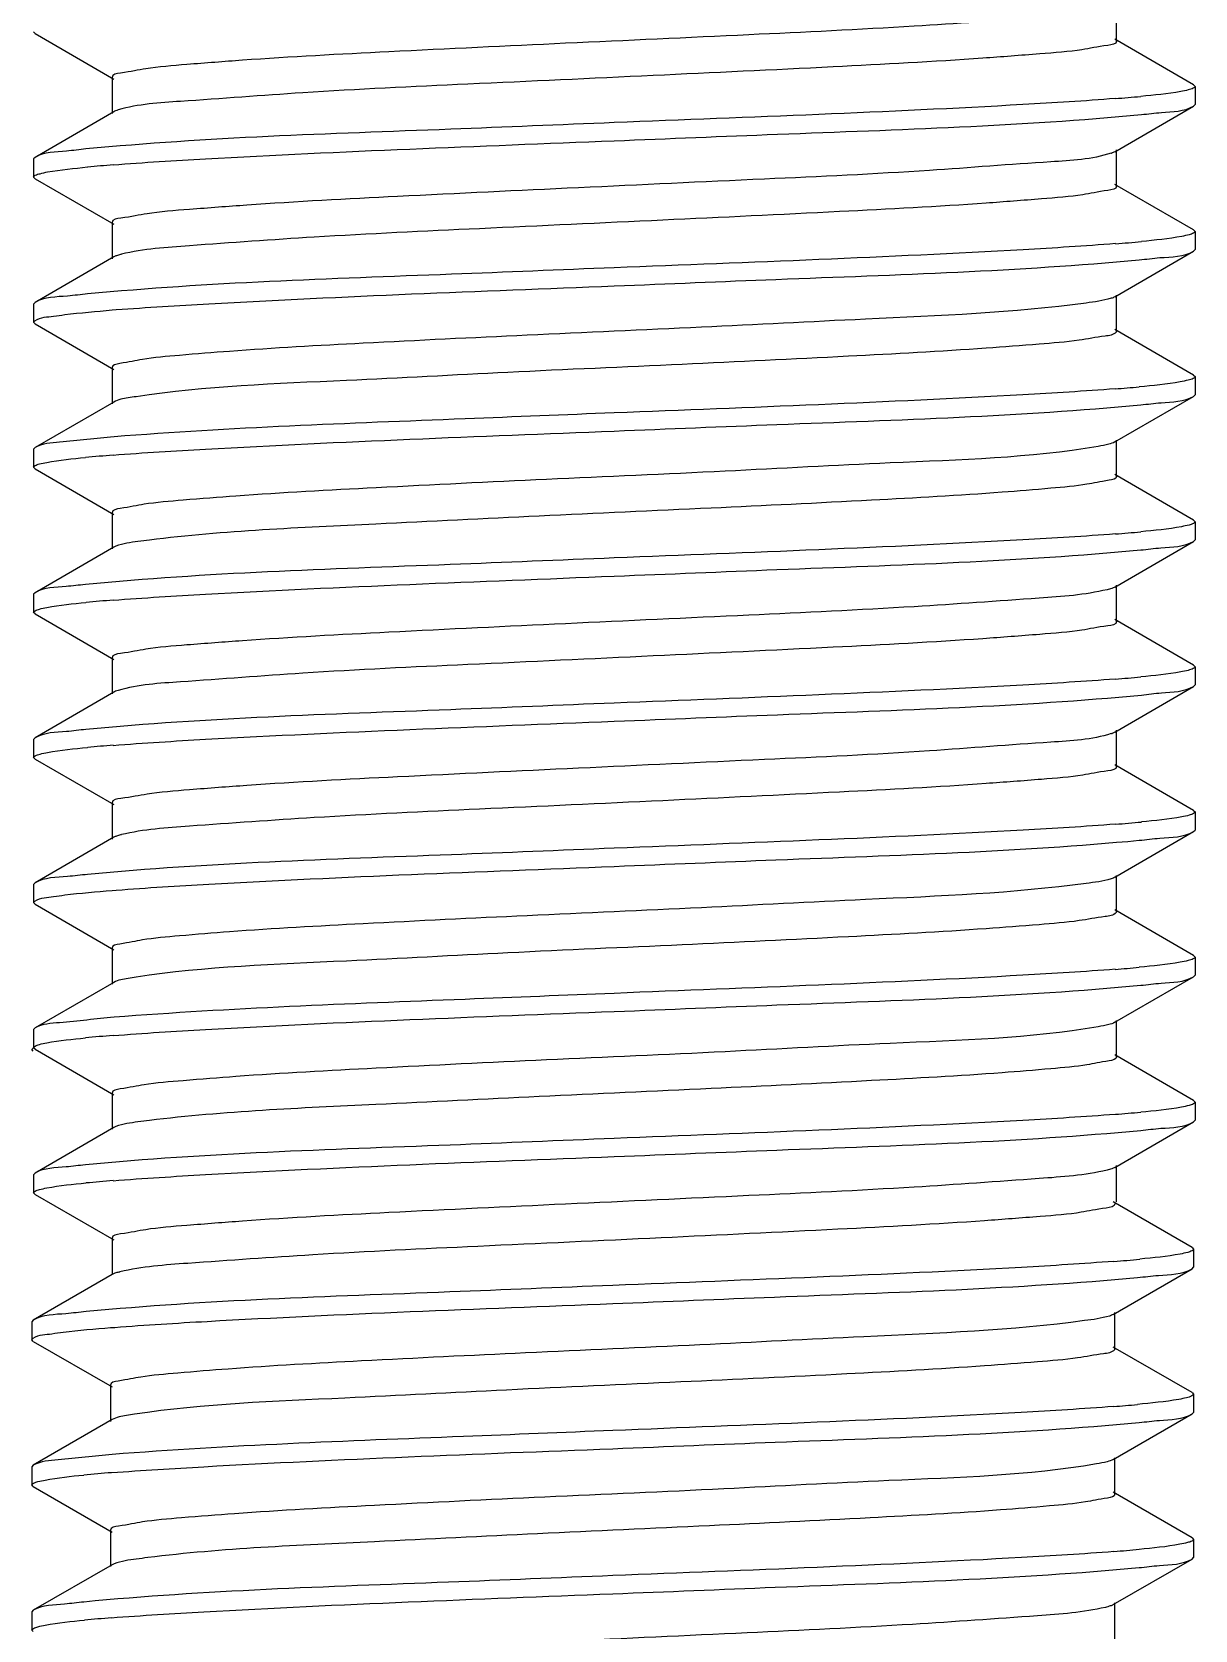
# Model space of a CAD drawing. Extents: x -1396510 to 1250330, y -1892470 to 1623980.
# Drawn here: x -1167210 to -1167133.7, y -61179.8 to -61075 of the extents above; entities that cross this region are included whole.
import ezdxf

# ---------------------------------------------------------------- set-up
doc = ezdxf.new("R2010")
doc.units = 0
doc.header["$LTSCALE"] = 1000
doc.header["$MEASUREMENT"] = 0

msp = doc.modelspace()

# ---------------------------------------------------------------- linework, layer by layer
at = {"linetype": 'Continuous'}
for p, q in [((-1167138.89, -61075.57), (-1167138.89, -61073.19)), ((-1167209.8, -61075.08), (-1167209.89, -61074.97)), ((-1167209.8, -61075.08), (-1167204.64, -61078.07)), ((-1167133.83, -61078.44), (-1167139, -61075.45)), ((-1167204.74, -61077.95), (-1167204.74, -61080.33)), ((-1167133.83, -61078.44), (-1167133.74, -61078.54)), ((-1167133.74, -61078.54), (-1167133.74, -61079.73)), ((-1167204.64, -61080.21), (-1167209.8, -61083.2)), ((-1167139, -61082.83), (-1167133.83, -61079.84)), ((-1167133.83, -61079.84), (-1167133.74, -61079.73)), ((-1167139, -61082.83), (-1167139.18, -61082.91)), ((-1167138.89, -61085.09), (-1167138.89, -61082.71)), ((-1167209.8, -61083.2), (-1167209.89, -61083.3)), ((-1167209.89, -61083.3), (-1167209.89, -61084.49)), ((-1167209.8, -61084.6), (-1167209.89, -61084.49)), ((-1167209.8, -61084.6), (-1167204.64, -61087.59)), ((-1167133.83, -61087.96), (-1167139, -61084.97)), ((-1167204.74, -61087.47), (-1167204.74, -61089.85)), ((-1167133.83, -61087.96), (-1167133.74, -61088.06)), ((-1167133.74, -61088.06), (-1167133.74, -61089.25)), ((-1167204.64, -61089.73), (-1167209.8, -61092.72)), ((-1167139, -61092.35), (-1167133.83, -61089.36)), ((-1167133.83, -61089.36), (-1167133.74, -61089.25)), ((-1167138.89, -61094.61), (-1167138.89, -61092.23)), ((-1167209.8, -61092.72), (-1167209.89, -61092.82)), ((-1167209.89, -61092.82), (-1167209.89, -61094.01)), ((-1167204.74, -61093.21), (-1167204.47, -61093.19)), ((-1167209.8, -61094.12), (-1167209.89, -61094.01)), ((-1167209.8, -61094.12), (-1167204.64, -61097.11)), ((-1167133.83, -61097.48), (-1167139, -61094.49)), ((-1167204.74, -61096.99), (-1167204.74, -61099.37)), ((-1167133.83, -61097.48), (-1167133.74, -61097.58)), ((-1167133.74, -61097.58), (-1167133.74, -61098.77)), ((-1167204.64, -61099.25), (-1167209.8, -61102.24)), ((-1167139, -61101.87), (-1167133.83, -61098.88)), ((-1167133.83, -61098.88), (-1167133.74, -61098.77)), ((-1167209.8, -61102.24), (-1167209.89, -61102.34)), ((-1167209.89, -61102.34), (-1167209.89, -61103.53)), ((-1167138.89, -61104.13), (-1167138.89, -61101.75)), ((-1167209.8, -61103.63), (-1167209.89, -61103.53)), ((-1167209.8, -61103.63), (-1167204.64, -61106.63)), ((-1167133.83, -61107), (-1167139, -61104.01)), ((-1167204.74, -61106.51), (-1167204.74, -61108.89)), ((-1167133.83, -61107), (-1167133.74, -61107.1)), ((-1167133.74, -61107.1), (-1167133.74, -61108.29)), ((-1167204.64, -61108.76), (-1167209.8, -61111.76)), ((-1167204.49, -61108.7), (-1167204.64, -61108.76)), ((-1167139, -61111.39), (-1167133.83, -61108.39)), ((-1167133.83, -61108.39), (-1167133.74, -61108.29)), ((-1167209.8, -61111.76), (-1167209.89, -61111.86)), ((-1167209.89, -61111.86), (-1167209.89, -61113.05)), ((-1167138.89, -61113.65), (-1167138.89, -61111.27)), ((-1167209.8, -61113.15), (-1167209.89, -61113.05)), ((-1167209.8, -61113.15), (-1167204.64, -61116.15)), ((-1167133.83, -61116.52), (-1167139, -61113.52)), ((-1167204.74, -61116.02), (-1167204.74, -61118.4)), ((-1167133.83, -61116.52), (-1167133.74, -61116.62)), ((-1167133.74, -61116.62), (-1167133.74, -61117.81)), ((-1167204.64, -61118.28), (-1167209.8, -61121.28)), ((-1167139, -61120.91), (-1167133.83, -61117.91)), ((-1167133.83, -61117.91), (-1167133.74, -61117.81)), ((-1167209.8, -61121.28), (-1167209.89, -61121.38)), ((-1167209.89, -61121.38), (-1167209.89, -61122.57)), ((-1167139, -61120.91), (-1167139.18, -61120.99)), ((-1167138.89, -61123.16), (-1167138.89, -61120.78)), ((-1167209.8, -61122.67), (-1167209.89, -61122.57)), ((-1167209.8, -61122.67), (-1167204.64, -61125.66)), ((-1167133.83, -61126.04), (-1167139, -61123.04)), ((-1167204.74, -61125.54), (-1167204.74, -61127.92)), ((-1167133.83, -61126.04), (-1167133.74, -61126.14)), ((-1167133.74, -61126.14), (-1167133.74, -61127.33)), ((-1167204.64, -61127.8), (-1167209.8, -61130.79)), ((-1167139, -61130.42), (-1167133.83, -61127.43)), ((-1167133.83, -61127.43), (-1167133.74, -61127.33)), ((-1167209.8, -61130.79), (-1167209.89, -61130.9)), ((-1167209.89, -61130.9), (-1167209.89, -61132.09)), ((-1167138.89, -61132.68), (-1167138.89, -61130.3)), ((-1167209.8, -61132.19), (-1167209.89, -61132.09)), ((-1167204.74, -61131.29), (-1167204.47, -61131.27)), ((-1167209.8, -61132.19), (-1167204.64, -61135.18)), ((-1167133.83, -61135.55), (-1167139, -61132.56)), ((-1167204.74, -61135.06), (-1167204.74, -61137.44)), ((-1167133.83, -61135.55), (-1167133.74, -61135.66)), ((-1167133.74, -61135.66), (-1167133.74, -61136.85)), ((-1167204.64, -61137.32), (-1167209.8, -61140.31)), ((-1167139, -61139.94), (-1167133.83, -61136.95)), ((-1167133.83, -61136.95), (-1167133.74, -61136.85)), ((-1167209.8, -61140.31), (-1167209.89, -61140.42)), ((-1167209.89, -61140.42), (-1167209.89, -61141.61)), ((-1167138.89, -61142.2), (-1167138.89, -61139.82)), ((-1167209.91, -61141.83), (-1167210, -61141.73)), ((-1167209.8, -61141.71), (-1167209.89, -61141.61)), ((-1167209.8, -61141.71), (-1167204.64, -61144.7)), ((-1167133.83, -61145.07), (-1167139, -61142.08)), ((-1167204.74, -61144.58), (-1167204.74, -61146.96)), ((-1167133.83, -61145.07), (-1167133.74, -61145.18)), ((-1167133.74, -61145.18), (-1167133.74, -61146.37)), ((-1167204.49, -61146.78), (-1167204.64, -61146.84)), ((-1167139, -61149.46), (-1167133.83, -61146.47)), ((-1167133.83, -61146.47), (-1167133.74, -61146.37)), ((-1167204.64, -61146.84), (-1167209.8, -61149.83)), ((-1167209.8, -61149.83), (-1167209.89, -61149.94)), ((-1167209.89, -61149.94), (-1167209.89, -61151.13)), ((-1167138.89, -61151.72), (-1167138.89, -61149.34)), ((-1167209.8, -61151.23), (-1167209.89, -61151.13)), ((-1167209.8, -61151.23), (-1167204.64, -61154.22)), ((-1167133.93, -61154.71), (-1167139.1, -61151.72)), ((-1167204.74, -61154.1), (-1167204.74, -61156.48)), ((-1167133.93, -61154.71), (-1167133.84, -61154.82)), ((-1167133.84, -61154.82), (-1167133.84, -61156.01)), ((-1167139.1, -61159.1), (-1167133.93, -61156.11)), ((-1167133.93, -61156.11), (-1167133.84, -61156.01)), ((-1167204.74, -61156.48), (-1167209.91, -61159.47)), ((-1167139, -61161.36), (-1167139, -61158.98)), ((-1167209.91, -61159.47), (-1167210, -61159.58)), ((-1167210, -61159.58), (-1167210, -61160.77)), ((-1167204.84, -61159.97), (-1167204.57, -61159.95)), ((-1167209.91, -61160.87), (-1167210, -61160.77)), ((-1167209.91, -61160.87), (-1167204.74, -61163.86)), ((-1167133.93, -61164.23), (-1167139.1, -61161.24)), ((-1167204.85, -61163.74), (-1167204.85, -61166.12)), ((-1167133.93, -61164.23), (-1167133.84, -61164.34)), ((-1167133.84, -61164.34), (-1167133.84, -61165.53)), ((-1167139.1, -61168.62), (-1167133.93, -61165.63)), ((-1167133.93, -61165.63), (-1167133.84, -61165.53)), ((-1167204.74, -61166), (-1167209.91, -61168.99)), ((-1167139, -61170.88), (-1167139, -61168.5)), ((-1167209.91, -61168.99), (-1167210, -61169.1)), ((-1167210, -61169.1), (-1167210, -61170.29)), ((-1167209.91, -61170.39), (-1167210, -61170.29)), ((-1167209.91, -61170.39), (-1167204.74, -61173.38)), ((-1167133.93, -61173.75), (-1167139.1, -61170.76)), ((-1167204.85, -61173.26), (-1167204.85, -61175.64)), ((-1167133.93, -61173.75), (-1167133.84, -61173.86)), ((-1167133.84, -61173.86), (-1167133.84, -61175.05)), ((-1167133.93, -61175.15), (-1167133.84, -61175.05)), ((-1167204.74, -61175.52), (-1167209.91, -61178.51)), ((-1167204.6, -61175.46), (-1167204.74, -61175.52)), ((-1167139.1, -61178.14), (-1167133.93, -61175.15)), ((-1167139, -61180.4), (-1167139, -61178.02)), ((-1167209.91, -61178.51), (-1167210, -61178.62)), ((-1167210, -61178.62), (-1167210, -61179.81)), ((-1167209.91, -61179.91), (-1167210, -61179.81))]:
    msp.add_line(p, q, dxfattribs=at)
for centre, radius, start, end in [((-1167147.37, -60971.44), 108.23, 274.4571, 275.3372), ((-1167196.3, -61191.1), 107.73, 94.4567, 95.35), ((-1167139.9, -61080.83), 2.2, 287.9093, 289.044), ((-1167147.25, -60982.39), 106.8, 274.4562, 275.3759), ((-1167202.94, -61094.53), 5.11, 103.4604, 104.3304), ((-1167147.57, -60988.13), 110.59, 274.4593, 275.2731), ((-1167196.58, -61206.86), 104.44, 94.4466, 95.4488), ((-1167147.35, -61000.25), 107.98, 274.4571, 275.3429), ((-1167196.51, -61217.14), 105.21, 94.4523, 95.4224), ((-1167147.37, -61009.52), 108.23, 274.4571, 275.3372), ((-1167139.9, -61118.91), 2.2, 287.9093, 289.044), ((-1167196.3, -61229.17), 107.73, 94.4567, 95.35), ((-1167147.25, -61020.47), 106.8, 274.4562, 275.3759), ((-1167202.94, -61132.6), 5.11, 103.4604, 104.3304), ((-1167147.57, -61026.21), 110.59, 274.4593, 275.2731), ((-1167196.58, -61244.93), 104.44, 94.4466, 95.4488), ((-1167147.35, -61038.32), 107.98, 274.4571, 275.3429), ((-1167196.51, -61255.22), 105.21, 94.4523, 95.4224), ((-1167147.36, -61049.15), 106.8, 274.4562, 275.3759), ((-1167203.04, -61161.28), 5.11, 103.4604, 104.3304), ((-1167147.67, -61054.89), 110.59, 274.4593, 275.2731), ((-1167196.68, -61273.61), 104.44, 94.4466, 95.4488), ((-1167147.45, -61067), 107.98, 274.4571, 275.3429), ((-1167196.62, -61283.9), 105.21, 94.4523, 95.4224)]:
    msp.add_arc(centre, radius, start, end, dxfattribs=at)
for points, knots in [([(-1167139.51, -61073.48), (-1167140.96, -61073.83), (-1167145.21, -61074.13), (-1167153.02, -61074.69), (-1167163.38, -61075.18), (-1167174.87, -61075.71), (-1167185.92, -61076.23), (-1167194.26, -61076.67), (-1167199.48, -61077.08), (-1167202.31, -61077.31), (-1167203.65, -61077.61), (-1167204.74, -61077.74), (-1167204.74, -61077.95)], [0, 0, 0, 0, 0.068576, 0.194029, 0.359725, 0.543506, 0.720761, 0.867753, 0.923531, 0.964877, 0.99049, 1, 1, 1, 1]), ([(-1167138.89, -61075.57), (-1167138.89, -61075.78), (-1167140.01, -61075.91), (-1167141.38, -61076.22), (-1167144.29, -61076.44), (-1167149.63, -61076.86), (-1167158.15, -61077.31), (-1167169.38, -61077.84), (-1167180.97, -61078.38), (-1167191.32, -61078.85), (-1167198.93, -61079.46), (-1167203.03, -61079.7), (-1167204.35, -61080.09)], [0, 0, 0, 0, 0.009703, 0.035887, 0.07813, 0.135078, 0.284815, 0.464601, 0.649729, 0.81476, 0.937049, 1, 1, 1, 1]), ([(-1167133.74, -61078.54), (-1167133.74, -61078.6), (-1167133.92, -61078.71), (-1167134.07, -61078.74), (-1167134.18, -61078.77)], [0, 0, 0, 0, 0.314295, 1, 1, 1, 1]), ([(-1167138.96, -61079.34), (-1167140.98, -61079.5), (-1167151.92, -61080.17), (-1167162.88, -61080.57), (-1167171.82, -61080.92)], [0, 0, 0, 0, 0.184553, 1, 1, 1, 1]), ([(-1167134.18, -61078.77), (-1167134.34, -61078.82), (-1167135.38, -61079.02), (-1167136.43, -61079.12), (-1167137.3, -61079.2)], [0, 0, 0, 0, 0.163341, 1, 1, 1, 1]), ([(-1167204.35, -61080.09), (-1167204.4, -61080.11), (-1167204.5, -61080.14), (-1167204.6, -61080.18), (-1167204.64, -61080.21)], [0, 0, 0, 0, 0.569522, 1, 1, 1, 1]), ([(-1167171.82, -61082.11), (-1167168.25, -61081.97), (-1167156.73, -61081.48), (-1167145.18, -61081.14), (-1167137.25, -61080.39)], [0, 0, 0, 0, 0.309073, 1, 1, 1, 1]), ([(-1167137.25, -61080.39), (-1167136.81, -61080.35), (-1167135.68, -61080.19), (-1167134.45, -61080.2), (-1167133.83, -61079.84)], [0, 0, 0, 0, 0.379133, 1, 1, 1, 1]), ([(-1167171.82, -61080.92), (-1167175.39, -61081.06), (-1167186.94, -61081.56), (-1167198.51, -61081.89), (-1167206.46, -61082.65)], [0, 0, 0, 0, 0.309586, 1, 1, 1, 1]), ([(-1167206.46, -61082.65), (-1167206.88, -61082.69), (-1167207.99, -61082.85), (-1167209.2, -61082.84), (-1167209.8, -61083.2)], [0, 0, 0, 0, 0.378727, 1, 1, 1, 1]), ([(-1167204.67, -61083.69), (-1167202.66, -61083.53), (-1167191.71, -61082.87), (-1167180.75, -61082.47), (-1167171.82, -61082.11)], [0, 0, 0, 0, 0.184541, 1, 1, 1, 1]), ([(-1167209.47, -61084.27), (-1167209.31, -61084.22), (-1167208.27, -61084.02), (-1167207.23, -61083.92), (-1167206.35, -61083.83)], [0, 0, 0, 0, 0.16229, 1, 1, 1, 1]), ([(-1167139.23, -61082.92), (-1167140.5, -61083.34), (-1167144.55, -61083.55), (-1167152.09, -61084.18), (-1167162.43, -61084.64), (-1167174.06, -61085.19), (-1167185.35, -61085.72), (-1167193.92, -61086.17), (-1167199.3, -61086.59), (-1167202.23, -61086.81), (-1167203.61, -61087.13), (-1167204.74, -61087.25), (-1167204.74, -61087.47)], [0, 0, 0, 0, 0.061098, 0.182334, 0.347135, 0.532706, 0.713328, 0.863975, 0.921317, 0.963856, 0.990226, 1, 1, 1, 1]), ([(-1167209.89, -61084.49), (-1167209.89, -61084.44), (-1167209.72, -61084.33), (-1167209.58, -61084.29), (-1167209.47, -61084.27)], [0, 0, 0, 0, 0.315177, 1, 1, 1, 1]), ([(-1167138.89, -61085.09), (-1167138.89, -61085.29), (-1167139.99, -61085.43), (-1167141.32, -61085.73), (-1167144.16, -61085.95), (-1167149.38, -61086.37), (-1167157.72, -61086.8), (-1167168.77, -61087.33), (-1167180.26, -61087.86), (-1167190.62, -61088.34), (-1167198.43, -61088.91), (-1167202.67, -61089.21), (-1167204.13, -61089.55)], [0, 0, 0, 0, 0.009517, 0.035128, 0.076492, 0.132277, 0.279305, 0.456588, 0.640385, 0.806077, 0.931494, 1, 1, 1, 1]), ([(-1167133.74, -61088.06), (-1167133.74, -61088.11), (-1167133.89, -61088.21), (-1167134.02, -61088.25), (-1167134.12, -61088.28)], [0, 0, 0, 0, 0.319254, 1, 1, 1, 1]), ([(-1167138.95, -61088.86), (-1167140.97, -61089.02), (-1167151.92, -61089.69), (-1167162.88, -61090.09), (-1167171.82, -61090.44)], [0, 0, 0, 0, 0.184509, 1, 1, 1, 1]), ([(-1167134.12, -61088.28), (-1167134.28, -61088.32), (-1167135.31, -61088.53), (-1167136.36, -61088.63), (-1167137.25, -61088.72)], [0, 0, 0, 0, 0.159053, 1, 1, 1, 1]), ([(-1167204.2, -61089.57), (-1167204.29, -61089.59), (-1167204.44, -61089.64), (-1167204.58, -61089.69), (-1167204.64, -61089.73)], [0, 0, 0, 0, 0.585672, 1, 1, 1, 1]), ([(-1167171.82, -61091.63), (-1167168.28, -61091.49), (-1167156.81, -61091), (-1167145.32, -61090.66), (-1167137.4, -61089.92)], [0, 0, 0, 0, 0.307895, 1, 1, 1, 1]), ([(-1167137.4, -61089.92), (-1167136.95, -61089.88), (-1167135.77, -61089.71), (-1167134.48, -61089.73), (-1167133.83, -61089.36)], [0, 0, 0, 0, 0.380051, 1, 1, 1, 1]), ([(-1167171.82, -61090.44), (-1167175.37, -61090.58), (-1167186.89, -61091.07), (-1167198.42, -61091.41), (-1167206.35, -61092.16)], [0, 0, 0, 0, 0.308784, 1, 1, 1, 1]), ([(-1167206.35, -61092.16), (-1167206.79, -61092.2), (-1167207.93, -61092.36), (-1167209.18, -61092.35), (-1167209.8, -61092.72)], [0, 0, 0, 0, 0.379378, 1, 1, 1, 1]), ([(-1167204.47, -61093.19), (-1167202.45, -61093.04), (-1167191.57, -61092.38), (-1167180.68, -61091.98), (-1167171.82, -61091.63)], [0, 0, 0, 0, 0.186017, 1, 1, 1, 1]), ([(-1167208.58, -61093.61), (-1167208.34, -61093.58), (-1167207.06, -61093.41), (-1167205.78, -61093.3), (-1167204.74, -61093.21)], [0, 0, 0, 0, 0.190958, 1, 1, 1, 1]), ([(-1167140.88, -61092.76), (-1167145.67, -61093.4), (-1167154.11, -61093.73), (-1167166.33, -61094.37), (-1167177.31, -61094.85), (-1167187.6, -61095.35), (-1167195.26, -61095.77), (-1167200, -61096.16), (-1167202.55, -61096.38), (-1167203.77, -61096.66), (-1167204.74, -61096.8), (-1167204.74, -61096.99)], [0, 0, 0, 0, 0.226556, 0.394464, 0.573122, 0.741029, 0.877994, 0.929534, 0.967621, 0.99116, 1, 1, 1, 1]), ([(-1167139, -61092.35), (-1167139.07, -61092.39), (-1167139.69, -61092.6), (-1167140.33, -61092.68), (-1167140.88, -61092.76)], [0, 0, 0, 0, 0.140461, 1, 1, 1, 1]), ([(-1167209.89, -61094.01), (-1167209.89, -61093.97), (-1167209.45, -61093.65), (-1167209, -61093.68), (-1167208.58, -61093.61)], [0, 0, 0, 0, 0.092798, 1, 1, 1, 1]), ([(-1167138.92, -61094.66), (-1167139.08, -61094.86), (-1167140.01, -61094.96), (-1167141.61, -61095.27), (-1167144.26, -61095.48), (-1167149.27, -61095.87), (-1167157.09, -61096.29), (-1167167.54, -61096.8), (-1167178.51, -61097.27), (-1167190.44, -61097.93), (-1167198.61, -61098.21), (-1167203.17, -61098.9)], [0, 0, 0, 0, 0.011937, 0.038615, 0.07957, 0.133598, 0.274096, 0.443272, 0.620779, 0.785256, 1, 1, 1, 1]), ([(-1167138.89, -61094.61), (-1167138.89, -61094.62), (-1167138.9, -61094.64), (-1167138.91, -61094.66), (-1167138.92, -61094.66)], [0, 0, 0, 0, 0.463467, 1, 1, 1, 1]), ([(-1167138.97, -61098.38), (-1167140.99, -61098.54), (-1167151.93, -61099.2), (-1167162.89, -61099.61), (-1167171.82, -61099.96)], [0, 0, 0, 0, 0.184619, 1, 1, 1, 1]), ([(-1167134.19, -61097.81), (-1167134.36, -61097.86), (-1167135.42, -61098.07), (-1167136.5, -61098.17), (-1167137.4, -61098.25)], [0, 0, 0, 0, 0.163149, 1, 1, 1, 1]), ([(-1167133.74, -61097.58), (-1167133.74, -61097.64), (-1167133.92, -61097.75), (-1167134.07, -61097.78), (-1167134.19, -61097.81)], [0, 0, 0, 0, 0.312916, 1, 1, 1, 1]), ([(-1167203.17, -61098.9), (-1167203.35, -61098.92), (-1167203.84, -61099.01), (-1167204.35, -61099.08), (-1167204.64, -61099.25)], [0, 0, 0, 0, 0.353551, 1, 1, 1, 1]), ([(-1167171.82, -61101.15), (-1167168.26, -61101.01), (-1167156.75, -61100.52), (-1167145.22, -61100.18), (-1167137.3, -61099.43)], [0, 0, 0, 0, 0.308711, 1, 1, 1, 1]), ([(-1167137.3, -61099.43), (-1167136.85, -61099.39), (-1167135.71, -61099.23), (-1167134.46, -61099.24), (-1167133.83, -61098.88)], [0, 0, 0, 0, 0.379419, 1, 1, 1, 1]), ([(-1167171.82, -61099.96), (-1167175.07, -61100.09), (-1167186.01, -61100.54), (-1167196.96, -61100.93), (-1167204.62, -61101.53)], [0, 0, 0, 0, 0.297814, 1, 1, 1, 1]), ([(-1167204.62, -61101.53), (-1167205.81, -61101.63), (-1167207.5, -61101.86), (-1167209.33, -61101.96), (-1167209.8, -61102.24)], [0, 0, 0, 0, 0.683777, 1, 1, 1, 1]), ([(-1167204.68, -61102.73), (-1167202.66, -61102.57), (-1167191.71, -61101.91), (-1167180.75, -61101.51), (-1167171.82, -61101.15)], [0, 0, 0, 0, 0.184504, 1, 1, 1, 1]), ([(-1167140.1, -61102.16), (-1167144.59, -61102.93), (-1167152.79, -61103.14), (-1167164.84, -61103.83), (-1167176.09, -61104.31), (-1167186.76, -61104.83), (-1167194.76, -61105.26), (-1167199.74, -61105.66), (-1167202.43, -61105.88), (-1167203.71, -61106.17), (-1167204.74, -61106.31), (-1167204.74, -61106.51)], [0, 0, 0, 0, 0.210773, 0.377666, 0.558838, 0.731273, 0.873076, 0.926648, 0.966309, 0.990838, 1, 1, 1, 1]), ([(-1167139, -61101.87), (-1167139.12, -61101.94), (-1167139.49, -61102.04), (-1167139.86, -61102.12), (-1167140.1, -61102.16)], [0, 0, 0, 0, 0.374139, 1, 1, 1, 1]), ([(-1167209.89, -61103.53), (-1167209.89, -61103.48), (-1167209.74, -61103.38), (-1167209.61, -61103.34), (-1167209.51, -61103.31)], [0, 0, 0, 0, 0.319044, 1, 1, 1, 1]), ([(-1167209.51, -61103.31), (-1167209.35, -61103.27), (-1167208.35, -61103.07), (-1167207.34, -61102.97), (-1167206.5, -61102.89)], [0, 0, 0, 0, 0.160861, 1, 1, 1, 1]), ([(-1167138.89, -61104.13), (-1167138.89, -61104.31), (-1167139.84, -61104.45), (-1167141.02, -61104.72), (-1167143.51, -61104.94), (-1167148.13, -61105.32), (-1167155.62, -61105.74), (-1167165.71, -61106.23), (-1167176.56, -61106.71), (-1167188.83, -61107.34), (-1167197.37, -61107.7), (-1167202.3, -61108.3)], [0, 0, 0, 0, 0.008683, 0.031763, 0.069103, 0.119686, 0.254361, 0.420111, 0.597552, 0.765912, 1, 1, 1, 1]), ([(-1167138.96, -61107.9), (-1167140.98, -61108.06), (-1167151.92, -61108.72), (-1167162.88, -61109.12), (-1167171.82, -61109.48)], [0, 0, 0, 0, 0.184538, 1, 1, 1, 1]), ([(-1167134.13, -61107.32), (-1167134.29, -61107.36), (-1167135.34, -61107.58), (-1167136.4, -61107.68), (-1167137.3, -61107.76)], [0, 0, 0, 0, 0.159502, 1, 1, 1, 1]), ([(-1167133.74, -61107.1), (-1167133.74, -61107.15), (-1167133.9, -61107.25), (-1167134.03, -61107.29), (-1167134.13, -61107.32)], [0, 0, 0, 0, 0.318137, 1, 1, 1, 1]), ([(-1167202.3, -61108.3), (-1167202.55, -61108.33), (-1167203.28, -61108.43), (-1167204.03, -61108.53), (-1167204.49, -61108.7)], [0, 0, 0, 0, 0.341642, 1, 1, 1, 1]), ([(-1167171.82, -61110.67), (-1167168.26, -61110.53), (-1167156.76, -61110.04), (-1167145.23, -61109.7), (-1167137.3, -61108.95)], [0, 0, 0, 0, 0.308641, 1, 1, 1, 1]), ([(-1167137.3, -61108.95), (-1167136.86, -61108.91), (-1167135.71, -61108.75), (-1167134.46, -61108.76), (-1167133.83, -61108.39)], [0, 0, 0, 0, 0.379512, 1, 1, 1, 1]), ([(-1167171.82, -61109.48), (-1167175.4, -61109.62), (-1167186.96, -61110.12), (-1167198.55, -61110.45), (-1167206.5, -61111.22)], [0, 0, 0, 0, 0.309919, 1, 1, 1, 1]), ([(-1167204.68, -61112.25), (-1167202.66, -61112.09), (-1167191.72, -61111.43), (-1167180.75, -61111.03), (-1167171.82, -61110.67)], [0, 0, 0, 0, 0.184493, 1, 1, 1, 1]), ([(-1167206.5, -61111.22), (-1167206.92, -61111.26), (-1167208.01, -61111.41), (-1167209.2, -61111.41), (-1167209.8, -61111.76)], [0, 0, 0, 0, 0.378482, 1, 1, 1, 1]), ([(-1167139.51, -61111.56), (-1167140.96, -61111.91), (-1167145.21, -61112.2), (-1167153.02, -61112.77), (-1167163.38, -61113.25), (-1167174.87, -61113.78), (-1167185.92, -61114.31), (-1167194.26, -61114.75), (-1167199.48, -61115.16), (-1167202.31, -61115.38), (-1167203.65, -61115.69), (-1167204.74, -61115.82), (-1167204.74, -61116.02)], [0, 0, 0, 0, 0.068576, 0.194029, 0.359725, 0.543506, 0.720761, 0.867753, 0.923531, 0.964877, 0.99049, 1, 1, 1, 1]), ([(-1167139, -61111.39), (-1167139.06, -61111.42), (-1167139.23, -61111.49), (-1167139.4, -61111.53), (-1167139.51, -61111.56)], [0, 0, 0, 0, 0.406881, 1, 1, 1, 1]), ([(-1167209.89, -61113.05), (-1167209.89, -61113), (-1167209.74, -61112.9), (-1167209.6, -61112.86), (-1167209.5, -61112.83)], [0, 0, 0, 0, 0.318595, 1, 1, 1, 1]), ([(-1167209.5, -61112.83), (-1167209.35, -61112.79), (-1167208.34, -61112.58), (-1167207.31, -61112.48), (-1167206.46, -61112.4)], [0, 0, 0, 0, 0.160696, 1, 1, 1, 1]), ([(-1167138.89, -61113.65), (-1167138.89, -61113.86), (-1167140.01, -61113.99), (-1167141.38, -61114.3), (-1167144.29, -61114.52), (-1167149.63, -61114.94), (-1167158.15, -61115.38), (-1167169.38, -61115.91), (-1167180.97, -61116.46), (-1167191.32, -61116.92), (-1167198.93, -61117.54), (-1167203.03, -61117.78), (-1167204.35, -61118.17)], [0, 0, 0, 0, 0.009703, 0.035887, 0.07813, 0.135078, 0.284815, 0.464601, 0.649729, 0.81476, 0.937049, 1, 1, 1, 1]), ([(-1167138.96, -61117.42), (-1167140.98, -61117.58), (-1167151.92, -61118.24), (-1167162.88, -61118.64), (-1167171.82, -61119)], [0, 0, 0, 0, 0.184553, 1, 1, 1, 1]), ([(-1167134.18, -61116.85), (-1167134.34, -61116.89), (-1167135.38, -61117.1), (-1167136.43, -61117.2), (-1167137.3, -61117.28)], [0, 0, 0, 0, 0.163341, 1, 1, 1, 1]), ([(-1167133.74, -61116.62), (-1167133.74, -61116.67), (-1167133.92, -61116.78), (-1167134.07, -61116.82), (-1167134.18, -61116.85)], [0, 0, 0, 0, 0.314295, 1, 1, 1, 1]), ([(-1167204.35, -61118.17), (-1167204.4, -61118.19), (-1167204.5, -61118.22), (-1167204.6, -61118.26), (-1167204.64, -61118.28)], [0, 0, 0, 0, 0.569522, 1, 1, 1, 1]), ([(-1167171.82, -61120.19), (-1167168.25, -61120.05), (-1167156.73, -61119.56), (-1167145.18, -61119.22), (-1167137.25, -61118.47)], [0, 0, 0, 0, 0.309073, 1, 1, 1, 1]), ([(-1167137.25, -61118.47), (-1167136.81, -61118.42), (-1167135.68, -61118.26), (-1167134.45, -61118.27), (-1167133.83, -61117.91)], [0, 0, 0, 0, 0.379133, 1, 1, 1, 1]), ([(-1167171.82, -61119), (-1167175.39, -61119.14), (-1167186.94, -61119.64), (-1167198.51, -61119.97), (-1167206.46, -61120.73)], [0, 0, 0, 0, 0.309586, 1, 1, 1, 1]), ([(-1167204.67, -61121.77), (-1167202.66, -61121.61), (-1167191.71, -61120.95), (-1167180.75, -61120.55), (-1167171.82, -61120.19)], [0, 0, 0, 0, 0.184541, 1, 1, 1, 1]), ([(-1167206.46, -61120.73), (-1167206.88, -61120.77), (-1167207.99, -61120.93), (-1167209.2, -61120.92), (-1167209.8, -61121.28)], [0, 0, 0, 0, 0.378727, 1, 1, 1, 1]), ([(-1167139.23, -61121), (-1167140.5, -61121.41), (-1167144.55, -61121.62), (-1167152.09, -61122.26), (-1167162.43, -61122.72), (-1167174.06, -61123.27), (-1167185.35, -61123.8), (-1167193.92, -61124.24), (-1167199.3, -61124.66), (-1167202.23, -61124.89), (-1167203.61, -61125.2), (-1167204.74, -61125.33), (-1167204.74, -61125.54)], [0, 0, 0, 0, 0.061098, 0.182334, 0.347135, 0.532706, 0.713328, 0.863975, 0.921317, 0.963856, 0.990226, 1, 1, 1, 1]), ([(-1167209.89, -61122.57), (-1167209.89, -61122.52), (-1167209.72, -61122.41), (-1167209.58, -61122.37), (-1167209.47, -61122.34)], [0, 0, 0, 0, 0.315177, 1, 1, 1, 1]), ([(-1167209.47, -61122.34), (-1167209.31, -61122.3), (-1167208.27, -61122.09), (-1167207.23, -61121.99), (-1167206.35, -61121.91)], [0, 0, 0, 0, 0.16229, 1, 1, 1, 1]), ([(-1167138.89, -61123.16), (-1167138.89, -61123.37), (-1167139.99, -61123.5), (-1167141.32, -61123.81), (-1167144.16, -61124.03), (-1167149.38, -61124.44), (-1167157.72, -61124.88), (-1167168.77, -61125.41), (-1167180.26, -61125.94), (-1167190.62, -61126.42), (-1167198.43, -61126.99), (-1167202.67, -61127.28), (-1167204.13, -61127.63)], [0, 0, 0, 0, 0.009517, 0.035128, 0.076492, 0.132277, 0.279305, 0.456588, 0.640385, 0.806077, 0.931494, 1, 1, 1, 1]), ([(-1167134.12, -61126.35), (-1167134.28, -61126.4), (-1167135.31, -61126.61), (-1167136.36, -61126.71), (-1167137.25, -61126.79)], [0, 0, 0, 0, 0.159053, 1, 1, 1, 1]), ([(-1167133.74, -61126.14), (-1167133.74, -61126.19), (-1167133.89, -61126.29), (-1167134.02, -61126.33), (-1167134.12, -61126.35)], [0, 0, 0, 0, 0.319254, 1, 1, 1, 1]), ([(-1167204.2, -61127.65), (-1167204.29, -61127.67), (-1167204.44, -61127.71), (-1167204.58, -61127.77), (-1167204.64, -61127.8)], [0, 0, 0, 0, 0.585672, 1, 1, 1, 1]), ([(-1167138.95, -61126.94), (-1167140.97, -61127.1), (-1167151.92, -61127.76), (-1167162.88, -61128.16), (-1167171.82, -61128.52)], [0, 0, 0, 0, 0.184509, 1, 1, 1, 1]), ([(-1167137.4, -61128), (-1167136.95, -61127.96), (-1167135.77, -61127.79), (-1167134.48, -61127.81), (-1167133.83, -61127.43)], [0, 0, 0, 0, 0.380051, 1, 1, 1, 1]), ([(-1167171.82, -61128.52), (-1167175.37, -61128.66), (-1167186.89, -61129.15), (-1167198.42, -61129.49), (-1167206.35, -61130.24)], [0, 0, 0, 0, 0.308784, 1, 1, 1, 1]), ([(-1167171.82, -61129.71), (-1167168.28, -61129.57), (-1167156.81, -61129.08), (-1167145.32, -61128.74), (-1167137.4, -61128)], [0, 0, 0, 0, 0.307895, 1, 1, 1, 1]), ([(-1167204.47, -61131.27), (-1167202.45, -61131.11), (-1167191.57, -61130.46), (-1167180.68, -61130.06), (-1167171.82, -61129.71)], [0, 0, 0, 0, 0.186017, 1, 1, 1, 1]), ([(-1167206.35, -61130.24), (-1167206.79, -61130.28), (-1167207.93, -61130.44), (-1167209.18, -61130.43), (-1167209.8, -61130.79)], [0, 0, 0, 0, 0.379378, 1, 1, 1, 1]), ([(-1167140.88, -61130.83), (-1167145.67, -61131.48), (-1167154.11, -61131.8), (-1167166.33, -61132.45), (-1167177.31, -61132.93), (-1167187.6, -61133.43), (-1167195.26, -61133.85), (-1167200, -61134.24), (-1167202.55, -61134.46), (-1167203.77, -61134.74), (-1167204.74, -61134.88), (-1167204.74, -61135.06)], [0, 0, 0, 0, 0.226556, 0.394464, 0.573122, 0.741029, 0.877994, 0.929534, 0.967621, 0.99116, 1, 1, 1, 1]), ([(-1167139, -61130.42), (-1167139.07, -61130.47), (-1167139.69, -61130.68), (-1167140.33, -61130.76), (-1167140.88, -61130.83)], [0, 0, 0, 0, 0.140461, 1, 1, 1, 1]), ([(-1167209.89, -61132.09), (-1167209.89, -61132.05), (-1167209.45, -61131.73), (-1167209, -61131.75), (-1167208.58, -61131.69)], [0, 0, 0, 0, 0.092798, 1, 1, 1, 1]), ([(-1167208.58, -61131.69), (-1167208.34, -61131.65), (-1167207.06, -61131.48), (-1167205.78, -61131.37), (-1167204.74, -61131.29)], [0, 0, 0, 0, 0.190958, 1, 1, 1, 1]), ([(-1167138.92, -61132.74), (-1167139.08, -61132.94), (-1167140.01, -61133.04), (-1167141.61, -61133.35), (-1167144.26, -61133.56), (-1167149.27, -61133.95), (-1167157.09, -61134.37), (-1167167.54, -61134.88), (-1167178.51, -61135.35), (-1167190.44, -61136.01), (-1167198.61, -61136.29), (-1167203.17, -61136.97)], [0, 0, 0, 0, 0.011937, 0.038615, 0.07957, 0.133598, 0.274096, 0.443272, 0.620779, 0.785256, 1, 1, 1, 1]), ([(-1167138.89, -61132.68), (-1167138.89, -61132.69), (-1167138.9, -61132.72), (-1167138.91, -61132.73), (-1167138.92, -61132.74)], [0, 0, 0, 0, 0.463467, 1, 1, 1, 1]), ([(-1167134.19, -61135.89), (-1167134.36, -61135.94), (-1167135.42, -61136.14), (-1167136.5, -61136.25), (-1167137.4, -61136.33)], [0, 0, 0, 0, 0.163149, 1, 1, 1, 1]), ([(-1167133.74, -61135.66), (-1167133.74, -61135.71), (-1167133.92, -61135.82), (-1167134.07, -61135.86), (-1167134.19, -61135.89)], [0, 0, 0, 0, 0.312916, 1, 1, 1, 1]), ([(-1167203.17, -61136.97), (-1167203.35, -61137), (-1167203.84, -61137.09), (-1167204.35, -61137.16), (-1167204.64, -61137.32)], [0, 0, 0, 0, 0.353551, 1, 1, 1, 1]), ([(-1167138.97, -61136.46), (-1167140.99, -61136.62), (-1167151.93, -61137.28), (-1167162.89, -61137.68), (-1167171.82, -61138.04)], [0, 0, 0, 0, 0.184619, 1, 1, 1, 1]), ([(-1167137.3, -61137.51), (-1167136.85, -61137.47), (-1167135.71, -61137.31), (-1167134.46, -61137.32), (-1167133.83, -61136.95)], [0, 0, 0, 0, 0.379419, 1, 1, 1, 1]), ([(-1167171.82, -61138.04), (-1167175.07, -61138.17), (-1167186.01, -61138.62), (-1167196.96, -61139.01), (-1167204.62, -61139.61)], [0, 0, 0, 0, 0.297814, 1, 1, 1, 1]), ([(-1167171.82, -61139.23), (-1167168.26, -61139.09), (-1167156.75, -61138.6), (-1167145.22, -61138.26), (-1167137.3, -61137.51)], [0, 0, 0, 0, 0.308711, 1, 1, 1, 1]), ([(-1167204.68, -61140.81), (-1167202.66, -61140.65), (-1167191.71, -61139.98), (-1167180.75, -61139.58), (-1167171.82, -61139.23)], [0, 0, 0, 0, 0.184504, 1, 1, 1, 1]), ([(-1167204.62, -61139.61), (-1167205.81, -61139.71), (-1167207.5, -61139.94), (-1167209.33, -61140.04), (-1167209.8, -61140.31)], [0, 0, 0, 0, 0.683777, 1, 1, 1, 1]), ([(-1167140.1, -61140.23), (-1167144.59, -61141.01), (-1167152.79, -61141.22), (-1167164.84, -61141.91), (-1167176.09, -61142.39), (-1167186.76, -61142.91), (-1167194.76, -61143.34), (-1167199.74, -61143.74), (-1167202.43, -61143.96), (-1167203.71, -61144.25), (-1167204.74, -61144.39), (-1167204.74, -61144.58)], [0, 0, 0, 0, 0.210773, 0.377666, 0.558838, 0.731273, 0.873076, 0.926648, 0.966309, 0.990838, 1, 1, 1, 1]), ([(-1167139, -61139.94), (-1167139.12, -61140.02), (-1167139.49, -61140.12), (-1167139.86, -61140.19), (-1167140.1, -61140.23)], [0, 0, 0, 0, 0.374139, 1, 1, 1, 1]), ([(-1167209.89, -61141.61), (-1167209.89, -61141.56), (-1167209.74, -61141.46), (-1167209.61, -61141.42), (-1167209.51, -61141.39)], [0, 0, 0, 0, 0.319044, 1, 1, 1, 1]), ([(-1167209.51, -61141.39), (-1167209.35, -61141.35), (-1167208.35, -61141.14), (-1167207.34, -61141.05), (-1167206.5, -61140.96)], [0, 0, 0, 0, 0.160861, 1, 1, 1, 1]), ([(-1167210, -61141.73), (-1167210, -61141.71), (-1167209.96, -61141.65), (-1167209.91, -61141.63), (-1167209.88, -61141.61)], [0, 0, 0, 0, 0.384576, 1, 1, 1, 1]), ([(-1167138.89, -61142.2), (-1167138.89, -61142.39), (-1167139.84, -61142.53), (-1167141.02, -61142.8), (-1167143.51, -61143.02), (-1167148.13, -61143.4), (-1167155.62, -61143.81), (-1167165.71, -61144.31), (-1167176.56, -61144.79), (-1167188.83, -61145.42), (-1167197.37, -61145.78), (-1167202.3, -61146.38)], [0, 0, 0, 0, 0.008683, 0.031763, 0.069103, 0.119686, 0.254361, 0.420111, 0.597552, 0.765912, 1, 1, 1, 1]), ([(-1167134.13, -61145.4), (-1167134.29, -61145.44), (-1167135.34, -61145.65), (-1167136.4, -61145.75), (-1167137.3, -61145.84)], [0, 0, 0, 0, 0.159502, 1, 1, 1, 1]), ([(-1167133.74, -61145.18), (-1167133.74, -61145.23), (-1167133.9, -61145.33), (-1167134.03, -61145.37), (-1167134.13, -61145.4)], [0, 0, 0, 0, 0.318137, 1, 1, 1, 1]), ([(-1167202.3, -61146.38), (-1167202.55, -61146.41), (-1167203.28, -61146.51), (-1167204.03, -61146.6), (-1167204.49, -61146.78)], [0, 0, 0, 0, 0.341642, 1, 1, 1, 1]), ([(-1167138.96, -61145.98), (-1167140.98, -61146.14), (-1167151.92, -61146.8), (-1167162.88, -61147.2), (-1167171.82, -61147.56)], [0, 0, 0, 0, 0.184538, 1, 1, 1, 1]), ([(-1167137.3, -61147.03), (-1167136.86, -61146.99), (-1167135.71, -61146.83), (-1167134.46, -61146.84), (-1167133.83, -61146.47)], [0, 0, 0, 0, 0.379512, 1, 1, 1, 1]), ([(-1167171.82, -61147.56), (-1167175.4, -61147.7), (-1167186.96, -61148.2), (-1167198.55, -61148.53), (-1167206.5, -61149.29)], [0, 0, 0, 0, 0.309919, 1, 1, 1, 1]), ([(-1167171.82, -61148.75), (-1167168.26, -61148.61), (-1167156.76, -61148.12), (-1167145.23, -61147.78), (-1167137.3, -61147.03)], [0, 0, 0, 0, 0.308641, 1, 1, 1, 1]), ([(-1167204.68, -61150.33), (-1167202.66, -61150.17), (-1167191.72, -61149.5), (-1167180.75, -61149.1), (-1167171.82, -61148.75)], [0, 0, 0, 0, 0.184493, 1, 1, 1, 1]), ([(-1167206.5, -61149.29), (-1167206.92, -61149.33), (-1167208.01, -61149.49), (-1167209.2, -61149.48), (-1167209.8, -61149.83)], [0, 0, 0, 0, 0.378482, 1, 1, 1, 1]), ([(-1167139.51, -61149.64), (-1167140.96, -61149.98), (-1167145.21, -61150.28), (-1167153.02, -61150.85), (-1167163.38, -61151.33), (-1167174.87, -61151.86), (-1167185.92, -61152.38), (-1167194.26, -61152.82), (-1167199.48, -61153.24), (-1167202.31, -61153.46), (-1167203.65, -61153.76), (-1167204.74, -61153.9), (-1167204.74, -61154.1)], [0, 0, 0, 0, 0.068576, 0.194029, 0.359725, 0.543506, 0.720761, 0.867753, 0.923531, 0.964877, 0.99049, 1, 1, 1, 1]), ([(-1167139, -61149.46), (-1167139.06, -61149.5), (-1167139.23, -61149.57), (-1167139.4, -61149.61), (-1167139.51, -61149.64)], [0, 0, 0, 0, 0.406881, 1, 1, 1, 1]), ([(-1167209.89, -61151.13), (-1167209.89, -61151.08), (-1167209.74, -61150.97), (-1167209.6, -61150.94), (-1167209.5, -61150.91)], [0, 0, 0, 0, 0.318595, 1, 1, 1, 1]), ([(-1167209.5, -61150.91), (-1167209.35, -61150.87), (-1167208.34, -61150.66), (-1167207.31, -61150.56), (-1167206.46, -61150.48)], [0, 0, 0, 0, 0.160696, 1, 1, 1, 1]), ([(-1167139, -61151.84), (-1167139, -61152.05), (-1167140.09, -61152.18), (-1167141.43, -61152.49), (-1167144.26, -61152.71), (-1167149.48, -61153.12), (-1167157.83, -61153.56), (-1167168.88, -61154.09), (-1167180.36, -61154.62), (-1167190.72, -61155.1), (-1167198.53, -61155.67), (-1167202.78, -61155.96), (-1167204.23, -61156.31)], [0, 0, 0, 0, 0.009517, 0.035128, 0.076492, 0.132277, 0.279305, 0.456588, 0.640385, 0.806077, 0.931494, 1, 1, 1, 1]), ([(-1167134.22, -61155.03), (-1167134.38, -61155.08), (-1167135.42, -61155.29), (-1167136.47, -61155.39), (-1167137.35, -61155.47)], [0, 0, 0, 0, 0.159053, 1, 1, 1, 1]), ([(-1167133.84, -61154.82), (-1167133.84, -61154.87), (-1167133.99, -61154.97), (-1167134.12, -61155), (-1167134.22, -61155.03)], [0, 0, 0, 0, 0.319254, 1, 1, 1, 1]), ([(-1167139.06, -61155.62), (-1167141.08, -61155.78), (-1167152.02, -61156.44), (-1167162.98, -61156.84), (-1167171.92, -61157.2)], [0, 0, 0, 0, 0.184509, 1, 1, 1, 1]), ([(-1167137.51, -61156.68), (-1167137.05, -61156.64), (-1167135.87, -61156.47), (-1167134.58, -61156.49), (-1167133.93, -61156.11)], [0, 0, 0, 0, 0.380051, 1, 1, 1, 1]), ([(-1167171.92, -61157.2), (-1167175.48, -61157.34), (-1167186.99, -61157.83), (-1167198.52, -61158.17), (-1167206.45, -61158.92)], [0, 0, 0, 0, 0.308784, 1, 1, 1, 1]), ([(-1167204.31, -61156.33), (-1167204.39, -61156.35), (-1167204.54, -61156.39), (-1167204.69, -61156.45), (-1167204.74, -61156.48)], [0, 0, 0, 0, 0.585672, 1, 1, 1, 1]), ([(-1167171.92, -61158.39), (-1167168.39, -61158.25), (-1167156.91, -61157.76), (-1167145.42, -61157.41), (-1167137.51, -61156.68)], [0, 0, 0, 0, 0.307895, 1, 1, 1, 1]), ([(-1167206.45, -61158.92), (-1167206.89, -61158.96), (-1167208.03, -61159.12), (-1167209.28, -61159.11), (-1167209.91, -61159.47)], [0, 0, 0, 0, 0.379378, 1, 1, 1, 1]), ([(-1167204.57, -61159.95), (-1167202.55, -61159.79), (-1167191.67, -61159.14), (-1167180.78, -61158.74), (-1167171.92, -61158.39)], [0, 0, 0, 0, 0.186017, 1, 1, 1, 1]), ([(-1167139.1, -61159.1), (-1167139.18, -61159.15), (-1167139.79, -61159.36), (-1167140.43, -61159.44), (-1167140.98, -61159.51)], [0, 0, 0, 0, 0.140461, 1, 1, 1, 1]), ([(-1167210, -61160.77), (-1167210, -61160.72), (-1167209.55, -61160.4), (-1167209.1, -61160.43), (-1167208.69, -61160.37)], [0, 0, 0, 0, 0.092798, 1, 1, 1, 1]), ([(-1167208.69, -61160.37), (-1167208.44, -61160.33), (-1167207.17, -61160.16), (-1167205.88, -61160.05), (-1167204.84, -61159.97)], [0, 0, 0, 0, 0.190958, 1, 1, 1, 1]), ([(-1167140.98, -61159.51), (-1167145.78, -61160.16), (-1167154.21, -61160.48), (-1167166.43, -61161.13), (-1167177.41, -61161.61), (-1167187.71, -61162.11), (-1167195.36, -61162.53), (-1167200.1, -61162.92), (-1167202.66, -61163.14), (-1167203.87, -61163.41), (-1167204.85, -61163.55), (-1167204.85, -61163.74)], [0, 0, 0, 0, 0.226556, 0.394464, 0.573122, 0.741029, 0.877994, 0.929534, 0.967621, 0.99116, 1, 1, 1, 1]), ([(-1167139.02, -61161.42), (-1167139.19, -61161.62), (-1167140.11, -61161.72), (-1167141.71, -61162.03), (-1167144.36, -61162.24), (-1167149.38, -61162.63), (-1167157.2, -61163.05), (-1167167.64, -61163.55), (-1167178.61, -61164.03), (-1167190.55, -61164.68), (-1167198.71, -61164.96), (-1167203.27, -61165.65)], [0, 0, 0, 0, 0.011937, 0.038615, 0.07957, 0.133598, 0.274096, 0.443272, 0.620779, 0.785256, 1, 1, 1, 1]), ([(-1167139, -61161.36), (-1167139, -61161.37), (-1167139, -61161.39), (-1167139.01, -61161.41), (-1167139.02, -61161.42)], [0, 0, 0, 0, 0.463467, 1, 1, 1, 1]), ([(-1167134.29, -61164.57), (-1167134.46, -61164.61), (-1167135.53, -61164.82), (-1167136.61, -61164.92), (-1167137.51, -61165.01)], [0, 0, 0, 0, 0.163149, 1, 1, 1, 1]), ([(-1167133.84, -61164.34), (-1167133.84, -61164.39), (-1167134.03, -61164.5), (-1167134.18, -61164.54), (-1167134.29, -61164.57)], [0, 0, 0, 0, 0.312916, 1, 1, 1, 1]), ([(-1167203.27, -61165.65), (-1167203.45, -61165.68), (-1167203.94, -61165.77), (-1167204.46, -61165.84), (-1167204.74, -61166)], [0, 0, 0, 0, 0.353551, 1, 1, 1, 1]), ([(-1167139.07, -61165.14), (-1167141.09, -61165.3), (-1167152.03, -61165.96), (-1167162.99, -61166.36), (-1167171.92, -61166.72)], [0, 0, 0, 0, 0.184619, 1, 1, 1, 1]), ([(-1167137.4, -61166.19), (-1167136.96, -61166.15), (-1167135.81, -61165.99), (-1167134.56, -61166), (-1167133.93, -61165.63)], [0, 0, 0, 0, 0.379419, 1, 1, 1, 1]), ([(-1167171.92, -61166.72), (-1167175.18, -61166.85), (-1167186.12, -61167.3), (-1167197.06, -61167.69), (-1167204.73, -61168.29)], [0, 0, 0, 0, 0.297814, 1, 1, 1, 1]), ([(-1167171.92, -61167.91), (-1167168.37, -61167.77), (-1167156.86, -61167.28), (-1167145.33, -61166.94), (-1167137.4, -61166.19)], [0, 0, 0, 0, 0.308711, 1, 1, 1, 1]), ([(-1167204.73, -61168.29), (-1167205.92, -61168.38), (-1167207.61, -61168.62), (-1167209.43, -61168.72), (-1167209.91, -61168.99)], [0, 0, 0, 0, 0.683777, 1, 1, 1, 1]), ([(-1167204.78, -61169.48), (-1167202.76, -61169.33), (-1167191.82, -61168.66), (-1167180.86, -61168.26), (-1167171.92, -61167.91)], [0, 0, 0, 0, 0.184504, 1, 1, 1, 1]), ([(-1167139.1, -61168.62), (-1167139.22, -61168.69), (-1167139.6, -61168.8), (-1167139.97, -61168.87), (-1167140.2, -61168.91)], [0, 0, 0, 0, 0.374139, 1, 1, 1, 1]), ([(-1167209.61, -61170.07), (-1167209.45, -61170.03), (-1167208.46, -61169.82), (-1167207.45, -61169.72), (-1167206.6, -61169.64)], [0, 0, 0, 0, 0.160861, 1, 1, 1, 1]), ([(-1167140.2, -61168.91), (-1167144.69, -61169.68), (-1167152.89, -61169.9), (-1167164.94, -61170.59), (-1167176.19, -61171.07), (-1167186.87, -61171.59), (-1167194.87, -61172.02), (-1167199.84, -61172.42), (-1167202.54, -61172.64), (-1167203.81, -61172.93), (-1167204.85, -61173.06), (-1167204.85, -61173.26)], [0, 0, 0, 0, 0.210773, 0.377666, 0.558838, 0.731273, 0.873076, 0.926648, 0.966309, 0.990838, 1, 1, 1, 1]), ([(-1167210, -61170.29), (-1167210, -61170.24), (-1167209.84, -61170.13), (-1167209.71, -61170.1), (-1167209.61, -61170.07)], [0, 0, 0, 0, 0.319044, 1, 1, 1, 1]), ([(-1167139, -61170.88), (-1167139, -61171.07), (-1167139.94, -61171.21), (-1167141.13, -61171.48), (-1167143.61, -61171.7), (-1167148.23, -61172.08), (-1167155.72, -61172.49), (-1167165.82, -61172.99), (-1167176.66, -61173.47), (-1167188.93, -61174.1), (-1167197.47, -61174.45), (-1167202.4, -61175.05)], [0, 0, 0, 0, 0.008683, 0.031763, 0.069103, 0.119686, 0.254361, 0.420111, 0.597552, 0.765912, 1, 1, 1, 1]), ([(-1167133.84, -61173.86), (-1167133.84, -61173.91), (-1167134, -61174.01), (-1167134.13, -61174.05), (-1167134.23, -61174.07)], [0, 0, 0, 0, 0.318137, 1, 1, 1, 1]), ([(-1167202.4, -61175.05), (-1167202.65, -61175.09), (-1167203.39, -61175.19), (-1167204.14, -61175.28), (-1167204.6, -61175.46)], [0, 0, 0, 0, 0.341642, 1, 1, 1, 1]), ([(-1167139.06, -61174.66), (-1167141.08, -61174.82), (-1167152.03, -61175.48), (-1167162.99, -61175.88), (-1167171.92, -61176.24)], [0, 0, 0, 0, 0.184538, 1, 1, 1, 1]), ([(-1167134.23, -61174.07), (-1167134.4, -61174.12), (-1167135.44, -61174.33), (-1167136.51, -61174.43), (-1167137.4, -61174.52)], [0, 0, 0, 0, 0.159502, 1, 1, 1, 1]), ([(-1167171.92, -61177.43), (-1167168.37, -61177.29), (-1167156.86, -61176.8), (-1167145.34, -61176.45), (-1167137.41, -61175.71)], [0, 0, 0, 0, 0.308641, 1, 1, 1, 1]), ([(-1167137.41, -61175.71), (-1167136.96, -61175.67), (-1167135.82, -61175.51), (-1167134.56, -61175.52), (-1167133.93, -61175.15)], [0, 0, 0, 0, 0.379512, 1, 1, 1, 1]), ([(-1167171.92, -61176.24), (-1167175.51, -61176.38), (-1167187.07, -61176.87), (-1167198.65, -61177.21), (-1167206.6, -61177.97)], [0, 0, 0, 0, 0.309919, 1, 1, 1, 1]), ([(-1167206.6, -61177.97), (-1167207.02, -61178.01), (-1167208.11, -61178.17), (-1167209.31, -61178.16), (-1167209.91, -61178.51)], [0, 0, 0, 0, 0.378482, 1, 1, 1, 1]), ([(-1167204.79, -61179), (-1167202.77, -61178.85), (-1167191.82, -61178.18), (-1167180.86, -61177.78), (-1167171.92, -61177.43)], [0, 0, 0, 0, 0.184493, 1, 1, 1, 1]), ([(-1167139.1, -61178.14), (-1167139.16, -61178.18), (-1167139.33, -61178.24), (-1167139.51, -61178.29), (-1167139.61, -61178.32)], [0, 0, 0, 0, 0.406881, 1, 1, 1, 1]), ([(-1167209.61, -61179.59), (-1167209.45, -61179.55), (-1167208.44, -61179.34), (-1167207.42, -61179.24), (-1167206.56, -61179.16)], [0, 0, 0, 0, 0.160696, 1, 1, 1, 1]), ([(-1167139.61, -61178.32), (-1167141.07, -61178.66), (-1167145.32, -61178.96), (-1167153.13, -61179.53), (-1167163.49, -61180.01), (-1167174.97, -61180.54), (-1167186.02, -61181.06), (-1167194.36, -61181.5), (-1167199.58, -61181.92), (-1167202.42, -61182.14), (-1167203.75, -61182.44), (-1167204.85, -61182.57), (-1167204.85, -61182.78)], [0, 0, 0, 0, 0.068576, 0.194029, 0.359725, 0.543506, 0.720761, 0.867753, 0.923531, 0.964877, 0.99049, 1, 1, 1, 1]), ([(-1167210, -61179.81), (-1167210, -61179.76), (-1167209.84, -61179.65), (-1167209.71, -61179.62), (-1167209.61, -61179.59)], [0, 0, 0, 0, 0.318595, 1, 1, 1, 1])]:
    msp.add_open_spline(points, degree=3, knots=knots, dxfattribs=at)

doc.saveas('drawing.dxf')
